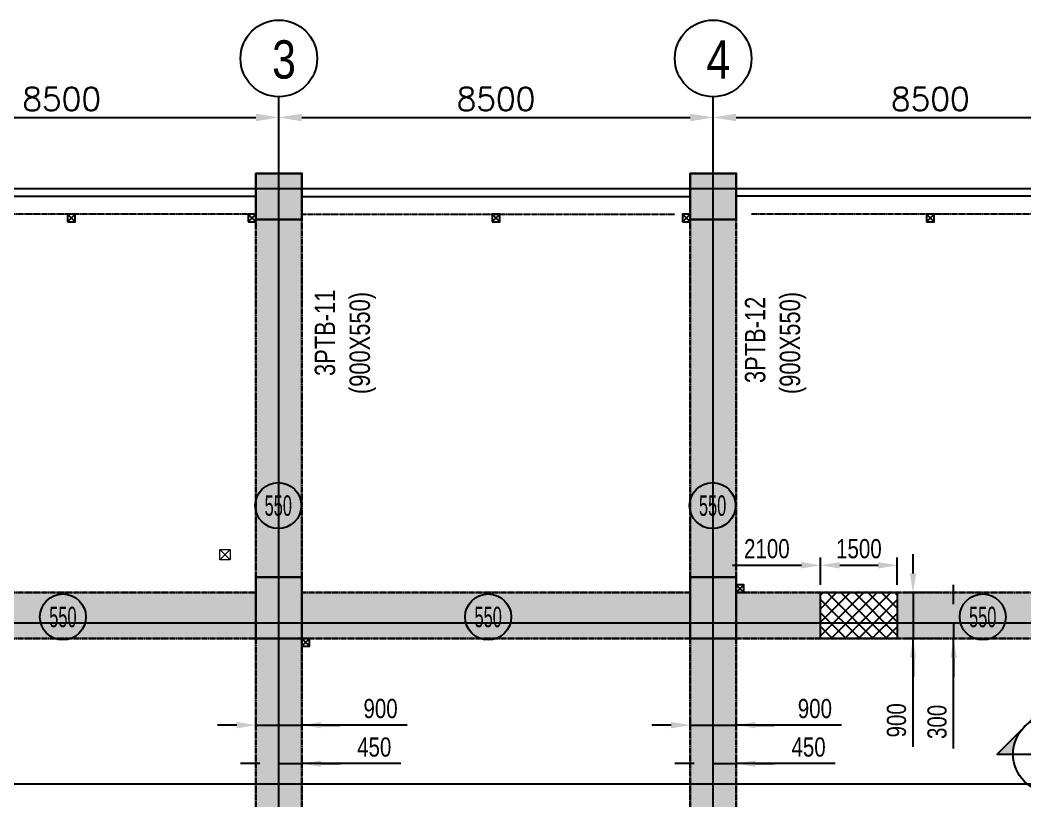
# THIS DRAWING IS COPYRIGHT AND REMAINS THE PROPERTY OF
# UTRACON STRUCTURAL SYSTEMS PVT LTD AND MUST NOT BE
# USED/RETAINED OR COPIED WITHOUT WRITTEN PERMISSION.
# Model space of a CAD drawing. Header units: millimetres. Extents: x 6939 to 280523, y 19919 to 104839.
# Drawn here: x 32636 to 52301, y 84050 to 99328 of the extents above; entities that cross this region are included whole.
import ezdxf
from ezdxf.enums import TextEntityAlignment as Align

# ---------------------------------------------------------------- set-up
doc = ezdxf.new("R2010")
doc.units = ezdxf.units.MM
doc.header["$LTSCALE"] = 10
doc.header["$MEASUREMENT"] = 0
for name, pattern in [('220517_3rd_XREF_R3_(2023_05_20)$0$0', [0]), ('220517_3rd_XREF_R3_(2023_05_20)$0$CENTER2', [1.125, 0.75, -0.125, 0.125, -0.125]), ('220517_3rd_XREF_R3_(2023_05_20)$0$HIDDEN', [0.375, 0.25, -0.125])]:
    doc.linetypes.add(name, pattern=pattern)
doc.layers.add('220517_3rd_XREF_R3_(2023_05_20)$0$A_OPD DRAINS--', color=7, linetype='Continuous', true_color=0xf2280d)
doc.layers.add('220517_3rd_XREF_R3_(2023_05_20)$0$S_USS_PTB HATCH', color=7, linetype='Continuous', true_color=0x788c46)
for name, color, linetype in [('220517_3rd_XREF_R3_(2023_05_20)$0$A_PTS CUTOUT', 4, 'Continuous'), ('220517_3rd_XREF_R3_(2023_05_20)$0$S_USS_CIRCLE_TXT', 4, 'Continuous'), ('220517_3rd_XREF_R3_(2023_05_20)$0$S_USS_COL-HATCH', 15, 'Continuous'), ('220517_3rd_XREF_R3_(2023_05_20)$0$S_USS_DIM', 1, 'Continuous'), ('220517_3rd_XREF_R3_(2023_05_20)$0$S_USS_GRIDCIRCLE', 1, 'Continuous'), ('220517_3rd_XREF_R3_(2023_05_20)$0$S_USS_GRIDLINE', 5, '220517_3rd_XREF_R3_(2023_05_20)$0$CENTER2'), ('220517_3rd_XREF_R3_(2023_05_20)$0$S_USS_HATCH', 252, 'Continuous'), ('220517_3rd_XREF_R3_(2023_05_20)$0$S_USS_RBM', 245, '220517_3rd_XREF_R3_(2023_05_20)$0$HIDDEN'), ('S_USS_BEAM DEPTH', 1, 'Continuous'), ('S_USS_DIM', 1, 'Continuous'), ('S_USS_SECTION_MARK', 6, 'Continuous'), ('S_USS_TXT', 31, 'Continuous')]:
    doc.layers.add(name, color=color, linetype=linetype)
doc.layers.add('220517_3rd_XREF_R3_(2023_05_20)$0$S_USS_COLUMN', color=4, linetype='Continuous', lineweight=30)
doc.layers.add('220517_3rd_XREF_R3_(2023_05_20)$0$S_USS_PBM', color=100, linetype='220517_3rd_XREF_R3_(2023_05_20)$0$HIDDEN', lineweight=30)
doc.styles.add('220517_3rd_XREF_R3_(2023_05_20)$0$Grid Text', font='ARIALUNI.TTF', dxfattribs={"width": 0.8})
doc.styles.add('220517_3rd_XREF_R3_(2023_05_20)$0$ROMANS', font='simplex.shx')
doc.styles.add('TPCL_DIM_T', font='ARRomS.shx', dxfattribs={"width": 0.8, "bigfont": 'special.shx'})
doc.styles.add('TPCL_Plan_TXT', font='ARSimp.shx', dxfattribs={"width": 0.8})
doc.styles.add('UCDC_SP_TXT', font='ARIALUNI.TTF')
doc.dimstyles.new('220517_3rd_XREF_R3_(2023_05_20)$0$USS-150', dxfattribs={"dimscale": 150, "dimtxt": 3, "dimasz": 3, "dimexe": 1, "dimexo": 1, "dimgap": 0.9, "dimtad": 1, "dimdec": 0, "dimrnd": 5, "dimzin": 0, "dimdsep": 46, "dimtxsty": '220517_3rd_XREF_R3_(2023_05_20)$0$ROMANS', "dimcen": 0.09, "dimclrd": 9, "dimclre": 1, "dimclrt": 2, "dimadec": 0, "dimazin": 0, "dimtfac": 1, "dimtdec": 0, "dimtofl": 0, "dimtmove": 2, "dimatfit": 3, "dimfxl": 0, "dimtolj": 1, "dimtzin": 0, "dimarcsym": 0})
doc.dimstyles.new('USSD_TPCL_150', dxfattribs={"dimscale": 150, "dimtxt": 2.5, "dimasz": 2.5, "dimexe": 1, "dimexo": 1, "dimgap": 0.9, "dimtad": 1, "dimdec": 0, "dimrnd": 5, "dimzin": 0, "dimdsep": 46, "dimtxsty": 'TPCL_DIM_T', "dimcen": 0.09, "dimclrd": 1, "dimclre": 1, "dimclrt": 256, "dimadec": 0, "dimazin": 0, "dimtfac": 1, "dimtdec": 0, "dimtmove": 0, "dimatfit": 3, "dimfxl": 0, "dimtolj": 1, "dimtzin": 0, "dimarcsym": 0})

# ---------------------------------------------------------------- blocks, each defined once
blk = doc.blocks.new('*U3')
at = {"layer": 'S_USS_SECTION_MARK'}
for points in [[(-8.71, 7.07), (-15.79, 0), (-13.71, 0, -1), (-3.71, 0), (-1.64, 0)], [(9.83, 2.95), (9.33, 2.95), (9.33, 0), (9.83, 0)]]:
    blk.add_hatch(color=256, dxfattribs=at).paths.add_polyline_path(points)
for p, q in [((-13.71, 0), (-3.71, 0)), ((5, 0), (-1.64, 0)), ((5, 0), (9.33, 0)), ((5, 0), (5, 0))]:
    blk.add_line(p, q, dxfattribs=at)
blk.add_lwpolyline([(-8.71, 7.07), (-15.79, 0), (-13.71, 0, -1), (-3.71, 0), (-1.64, 0)], format="xyb", close=True, dxfattribs=at)
blk.add_lwpolyline([(9.33, 2.95), (9.83, 2.95), (9.83, 0), (9.33, 0)], close=True, dxfattribs=at)
blk.add_circle((-8.71, 0), 5, dxfattribs=at)
at = {"layer": 'S_USS_SECTION_MARK', "lineweight": 30, "style": 'UCDC_SP_TXT'}
for tag, p in [('SECTIONNUMBER', (-8.65, 2.08)), ('SHEETNUMBER', (-8.71, -1.85))]:
    blk.add_attdef(tag, text='', height=2, dxfattribs=at).set_placement(p, align=Align.MIDDLE_CENTER)
blk = doc.blocks.new('*D8')
at = {"layer": 'S_USS_DIM', "color": 1, "lineweight": -2}
for p, q in [((46201, 87978), (46201, 88810)), ((48302, 88275), (48302, 88810)), ((46576, 88660), (47927, 88660))]:
    blk.add_line(p, q, dxfattribs=at)
at = {"layer": 'S_USS_DIM', "color": 1}
for points in [[(46576, 88723), (46576, 88598), (46201, 88660)], [(47927, 88723), (47927, 88598), (48302, 88660)]]:
    blk.add_solid(points, dxfattribs=at)
at = {"layer": 'S_USS_DIM', "insert": (47251, 88983), "char_height": 375, "attachment_point": 5, "style": 'TPCL_DIM_T'}
blk.add_mtext('\\A1;2100', dxfattribs=at)
blk = doc.blocks.new('*D9')
at = {"layer": 'S_USS_DIM', "color": 1, "lineweight": -2}
for p, q in [((48302, 88275), (48302, 88810)), ((49802, 88275), (49802, 88810)), ((48677, 88660), (49427, 88660))]:
    blk.add_line(p, q, dxfattribs=at)
at = {"layer": 'S_USS_DIM', "color": 1}
for points in [[(48677, 88723), (48677, 88598), (48302, 88660)], [(49427, 88723), (49427, 88598), (49802, 88660)]]:
    blk.add_solid(points, dxfattribs=at)
at = {"layer": 'S_USS_DIM', "insert": (49052, 88983), "char_height": 375, "attachment_point": 5, "style": 'TPCL_DIM_T'}
blk.add_mtext('\\A1;1500', dxfattribs=at)
blk = doc.blocks.new('*D24')
at = {"layer": 'S_USS_DIM', "color": 1, "lineweight": -2}
for p, q in [((37251, 85489), (37251, 85682)), ((38151, 85489), (38151, 85682)), ((36876, 85532), (36501, 85532)), ((37251, 85532), (38151, 85532)), ((37251, 85532), (38151, 85532)), ((40212, 85532), (38151, 85532)), ((38526, 85532), (38901, 85532))]:
    blk.add_line(p, q, dxfattribs=at)
at = {"layer": 'S_USS_DIM', "color": 1}
for points in [[(36876, 85595), (36876, 85470), (37251, 85532)], [(38526, 85595), (38526, 85470), (38151, 85532)]]:
    blk.add_solid(points, dxfattribs=at)
at = {"layer": 'S_USS_DIM', "insert": (39691, 85855), "char_height": 375, "attachment_point": 5, "style": 'TPCL_DIM_T'}
blk.add_mtext('\\A1;900', dxfattribs=at)
blk = doc.blocks.new('*D25')
at = {"layer": 'S_USS_DIM', "color": 1, "lineweight": -2}
for p, q in [((37326, 84780), (36951, 84780)), ((37701, 84823), (37701, 84930)), ((37701, 84780), (38151, 84780)), ((37701, 84780), (38151, 84780)), ((38151, 84823), (38151, 84930)), ((40088, 84780), (38151, 84780)), ((38526, 84780), (38901, 84780))]:
    blk.add_line(p, q, dxfattribs=at)
at = {"layer": 'S_USS_DIM', "color": 1}
for points in [[(37326, 84842), (37326, 84717), (37701, 84780)], [(38526, 84842), (38526, 84717), (38151, 84780)]]:
    blk.add_solid(points, dxfattribs=at)
at = {"layer": 'S_USS_DIM', "insert": (39567, 85102), "char_height": 375, "attachment_point": 5, "style": 'TPCL_DIM_T'}
blk.add_mtext('\\A1;450', dxfattribs=at)
blk = doc.blocks.new('*D26')
at = {"layer": 'S_USS_DIM', "color": 1, "lineweight": -2}
for p, q in [((45751, 85489), (45751, 85682)), ((46651, 85489), (46651, 85682)), ((45376, 85532), (45001, 85532)), ((45751, 85532), (46651, 85532)), ((45751, 85532), (46651, 85532)), ((48712, 85532), (46651, 85532)), ((47026, 85532), (47401, 85532))]:
    blk.add_line(p, q, dxfattribs=at)
at = {"layer": 'S_USS_DIM', "color": 1}
for points in [[(45376, 85595), (45376, 85470), (45751, 85532)], [(47026, 85595), (47026, 85470), (46651, 85532)]]:
    blk.add_solid(points, dxfattribs=at)
at = {"layer": 'S_USS_DIM', "insert": (48191, 85855), "char_height": 375, "attachment_point": 5, "style": 'TPCL_DIM_T'}
blk.add_mtext('\\A1;900', dxfattribs=at)
blk = doc.blocks.new('*D27')
at = {"layer": 'S_USS_DIM', "color": 1, "lineweight": -2}
for p, q in [((45825, 84780), (45450, 84780)), ((46200, 84823), (46200, 84930)), ((46200, 84780), (46651, 84780)), ((46200, 84780), (46651, 84780)), ((46651, 84823), (46651, 84930)), ((48588, 84780), (46651, 84780)), ((47026, 84780), (47401, 84780))]:
    blk.add_line(p, q, dxfattribs=at)
at = {"layer": 'S_USS_DIM', "color": 1}
for points in [[(45825, 84842), (45825, 84717), (46200, 84780)], [(47026, 84842), (47026, 84717), (46651, 84780)]]:
    blk.add_solid(points, dxfattribs=at)
at = {"layer": 'S_USS_DIM', "insert": (48067, 85102), "char_height": 375, "attachment_point": 5, "style": 'TPCL_DIM_T'}
blk.add_mtext('\\A1;450', dxfattribs=at)
blk = doc.blocks.new('*D49')
at = {"layer": 'S_USS_DIM', "color": 1, "lineweight": -2}
for p, q in [((50111, 88502), (50111, 88877)), ((50670, 88127), (49961, 88127)), ((50111, 88127), (50111, 87227)), ((50111, 88127), (50111, 87227)), ((50670, 87227), (49961, 87227)), ((50111, 85106), (50111, 87227)), ((50111, 86852), (50111, 86477))]:
    blk.add_line(p, q, dxfattribs=at)
at = {"layer": 'S_USS_DIM', "color": 1}
for points in [[(50049, 88502), (50174, 88502), (50111, 88127)], [(50049, 86852), (50174, 86852), (50111, 87227)]]:
    blk.add_solid(points, dxfattribs=at)
at = {"layer": 'S_USS_DIM', "insert": (49789, 85627), "char_height": 375, "attachment_point": 5, "rotation": 90, "style": 'TPCL_DIM_T'}
blk.add_mtext('\\A1;900', dxfattribs=at)
blk = doc.blocks.new('*D50')
at = {"layer": 'S_USS_DIM', "color": 1, "lineweight": -2}
for p, q in [((50906, 87903), (50906, 88278)), ((50906, 87528), (50906, 87227)), ((50906, 87528), (50906, 87227)), ((50906, 85075), (50906, 87227)), ((50906, 86852), (50906, 86477))]:
    blk.add_line(p, q, dxfattribs=at)
at = {"layer": 'S_USS_DIM', "color": 1}
for points in [[(50843, 87903), (50968, 87903), (50906, 87528)], [(50843, 86852), (50968, 86852), (50906, 87227)]]:
    blk.add_solid(points, dxfattribs=at)
at = {"layer": 'S_USS_DIM', "insert": (50583, 85596), "char_height": 375, "attachment_point": 5, "rotation": 90, "style": 'TPCL_DIM_T'}
blk.add_mtext('\\A1;300', dxfattribs=at)
blk = doc.blocks.new('*D1838')
at = {"layer": '220517_3rd_XREF_R3_(2023_05_20)$0$S_USS_DIM', "color": 1, "lineweight": -2}
for p, q in [((29200, 97449), (29200, 97573)), ((37700, 97449), (37700, 97573))]:
    blk.add_line(p, q, dxfattribs=at)
at = {"layer": '220517_3rd_XREF_R3_(2023_05_20)$0$S_USS_DIM', "color": 9, "lineweight": -2}
blk.add_line((29650, 97423), (37250, 97423), dxfattribs=at)
at = {"layer": '220517_3rd_XREF_R3_(2023_05_20)$0$S_USS_DIM', "color": 9}
for points in [[(29650, 97498), (29650, 97348), (29200, 97423)], [(37250, 97348), (37250, 97498), (37700, 97423)]]:
    blk.add_solid(points, dxfattribs=at)
at = {"layer": '220517_3rd_XREF_R3_(2023_05_20)$0$S_USS_DIM', "color": 2, "insert": (33450, 97783), "char_height": 450, "attachment_point": 5, "style": '220517_3rd_XREF_R3_(2023_05_20)$0$ROMANS'}
blk.add_mtext('\\A1;8500', dxfattribs=at)
blk = doc.blocks.new('*D1839')
at = {"layer": '220517_3rd_XREF_R3_(2023_05_20)$0$S_USS_DIM', "color": 1, "lineweight": -2}
for p, q in [((37700, 97449), (37700, 97573)), ((46200, 97449), (46200, 97573))]:
    blk.add_line(p, q, dxfattribs=at)
at = {"layer": '220517_3rd_XREF_R3_(2023_05_20)$0$S_USS_DIM', "color": 9, "lineweight": -2}
blk.add_line((38150, 97423), (45750, 97423), dxfattribs=at)
at = {"layer": '220517_3rd_XREF_R3_(2023_05_20)$0$S_USS_DIM', "color": 9}
for points in [[(38150, 97498), (38150, 97348), (37700, 97423)], [(45750, 97348), (45750, 97498), (46200, 97423)]]:
    blk.add_solid(points, dxfattribs=at)
at = {"layer": '220517_3rd_XREF_R3_(2023_05_20)$0$S_USS_DIM', "color": 2, "insert": (41950, 97783), "char_height": 450, "attachment_point": 5, "style": '220517_3rd_XREF_R3_(2023_05_20)$0$ROMANS'}
blk.add_mtext('\\A1;8500', dxfattribs=at)
blk = doc.blocks.new('*D1840')
at = {"layer": '220517_3rd_XREF_R3_(2023_05_20)$0$S_USS_DIM', "color": 1, "lineweight": -2}
for p, q in [((46200, 97449), (46200, 97573)), ((54700, 97449), (54700, 97573))]:
    blk.add_line(p, q, dxfattribs=at)
at = {"layer": '220517_3rd_XREF_R3_(2023_05_20)$0$S_USS_DIM', "color": 9, "lineweight": -2}
blk.add_line((46650, 97423), (54250, 97423), dxfattribs=at)
at = {"layer": '220517_3rd_XREF_R3_(2023_05_20)$0$S_USS_DIM', "color": 9}
for points in [[(46650, 97498), (46650, 97348), (46200, 97423)], [(54250, 97348), (54250, 97498), (54700, 97423)]]:
    blk.add_solid(points, dxfattribs=at)
at = {"layer": '220517_3rd_XREF_R3_(2023_05_20)$0$S_USS_DIM', "color": 2, "insert": (50450, 97783), "char_height": 450, "attachment_point": 5, "style": '220517_3rd_XREF_R3_(2023_05_20)$0$ROMANS'}
blk.add_mtext('\\A1;8500', dxfattribs=at)
blk = doc.blocks.new('220517_3rd_XREF_R3_(2023_05_20)$0$A$C5CA60949')
at = {"layer": '220517_3rd_XREF_R3_(2023_05_20)$0$A_OPD DRAINS--'}
for p, q in [((-32388, 10750, 0), (-32538, 10600, 0)), ((-32538, 10750, 0), (-32388, 10600, 0)), ((-28851, 10750, 0), (-29001, 10600, 0)), ((-29001, 10750, 0), (-28851, 10600, 0)), ((-24076, 10750, 0), (-24226, 10600, 0)), ((-24226, 10750, 0), (-24076, 10600, 0)), ((-20351, 10750, 0), (-20501, 10600, 0)), ((-20501, 10750, 0), (-20351, 10600, 0)), ((-15576, 10750, 0), (-15726, 10600, 0)), ((-15726, 10750, 0), (-15576, 10600, 0)), ((-19301, 3500, 0), (-19451, 3350, 0)), ((-19451, 3500, 0), (-19301, 3350, 0)), ((-27801, 2450, 0), (-27951, 2300, 0)), ((-27951, 2450, 0), (-27801, 2300, 0))]:
    blk.add_line(p, q, dxfattribs=at)
at = {"layer": '220517_3rd_XREF_R3_(2023_05_20)$0$A_OPD DRAINS--', "elevation": 0}
for points in [[(-32538, 10600), (-32388, 10600), (-32388, 10750), (-32538, 10750)], [(-29001, 10600), (-28851, 10600), (-28851, 10750), (-29001, 10750)], [(-24226, 10600), (-24076, 10600), (-24076, 10750), (-24226, 10750)], [(-20501, 10600), (-20351, 10600), (-20351, 10750), (-20501, 10750)], [(-15726, 10600), (-15576, 10600), (-15576, 10750), (-15726, 10750)], [(-19451, 3350), (-19301, 3350), (-19301, 3500), (-19451, 3500)], [(-27951, 2300), (-27801, 2300), (-27801, 2450), (-27951, 2450)]]:
    blk.add_lwpolyline(points, close=True, dxfattribs=at)
at = {"layer": '220517_3rd_XREF_R3_(2023_05_20)$0$A_PTS CUTOUT', "lineweight": 5}
for p, q in [((-29356, 4191, 0), (-29556, 3991, 0)), ((-29556, 4191, 0), (-29356, 3991, 0))]:
    blk.add_line(p, q, dxfattribs=at)
at = {"layer": '220517_3rd_XREF_R3_(2023_05_20)$0$A_PTS CUTOUT', "lineweight": 5, "elevation": 0}
blk.add_lwpolyline([(-29556, 4191), (-29356, 4191), (-29356, 3991), (-29556, 3991)], close=True, dxfattribs=at)
blk = doc.blocks.new('220517_3rd_XREF_R3_(2023_05_20)')
at = {"layer": '220517_3rd_XREF_R3_(2023_05_20)$0$S_USS_COL-HATCH'}
h = blk.add_hatch(color=256, dxfattribs=at)
h.dxf.hatch_style = 1
h.paths.add_polyline_path([(37251, 95427.9), (37251, 96327.9), (38151, 96327.9), (38151, 95427.9)])
h = blk.add_hatch(color=256, dxfattribs=at)
h.dxf.hatch_style = 1
h.paths.add_polyline_path([(45751, 95427.9), (46651, 95427.9), (46651, 96327.9), (45751, 96327.9)])
h = blk.add_hatch(color=256, dxfattribs=at)
h.dxf.hatch_style = 1
h.paths.add_polyline_path([(37251, 87227.9), (38151, 87227.9), (38151, 88427.9), (37251, 88427.9)])
h = blk.add_hatch(color=256, dxfattribs=at)
h.dxf.hatch_style = 1
h.paths.add_polyline_path([(45751, 87227.9), (46651, 87227.9), (46651, 88427.9), (45751, 88427.9)])
at = {"layer": '220517_3rd_XREF_R3_(2023_05_20)$0$S_USS_HATCH'}
h = blk.add_hatch(dxfattribs=at)
h.set_pattern_fill('ANSI37', color=256, scale=1500, style=0)
h.paths.add_polyline_path([(48301.5, 88126.5), (49801.5, 88126.5), (49801.5, 87226.5), (48301.5, 87226.5)])
at = {"layer": '220517_3rd_XREF_R3_(2023_05_20)$0$S_USS_PTB HATCH'}
h = blk.add_hatch(color=256, dxfattribs=at)
h.dxf.hatch_style = 1
h.paths.add_polyline_path([(38151, 88428.4), (38151, 88427.9), (37251, 88427.9), (37251.1, 95727.9), (38151.1, 95727.9)])
h = blk.add_hatch(color=256, dxfattribs=at)
h.dxf.hatch_style = 1
h.paths.add_polyline_path([(46651, 95538.3), (46651, 95427.9), (45751, 95427.9), (45751, 88427.9), (46651, 88427.9), (46651, 90379.5)])
h = blk.add_hatch(color=256, dxfattribs=at)
h.dxf.hatch_style = 1
h.paths.add_polyline_path([(37251, 88127.3), (29651, 88127.3), (29651, 87227.3), (37251, 87227.3)])
h = blk.add_hatch(color=256, dxfattribs=at)
h.dxf.hatch_style = 1
h.paths.add_polyline_path([(45751, 88127.3), (38151, 88127.3), (38151, 87231.4), (38151.9, 87230.5), (38301.9, 87230.5), (45601, 87227.4), (45601, 87230.5), (45751, 87230.5)])
h = blk.add_hatch(color=256, dxfattribs=at)
h.dxf.hatch_style = 1
h.paths.add_polyline_path([(48301.5, 88127.3), (46651, 88127.3), (46651, 87227.3), (48301.5, 87227.3)])
h = blk.add_hatch(color=256, dxfattribs=at)
h.dxf.hatch_style = 1
h.paths.add_polyline_path([(54251, 88127.3), (49801.5, 88127.3), (49801.5, 87227.3), (54249.6, 87227.3), (54251, 87227.3)])
h = blk.add_hatch(color=256, dxfattribs=at)
h.dxf.hatch_style = 1
h.paths.add_polyline_path([(38151, 87227.3), (38151, 87227.9), (37251, 87227.9), (37251.1, 80927.9), (38151.1, 80927.9)])
h = blk.add_hatch(color=256, dxfattribs=at)
h.dxf.hatch_style = 1
h.paths.add_polyline_path([(46651, 87227.9), (45751, 87227.9), (45751, 87080.5), (45751, 82927.9), (46651, 82927.9)])
at = {"layer": '220517_3rd_XREF_R3_(2023_05_20)$0$S_USS_COLUMN', "elevation": 0}
for points in [[(37251, 95427.9), (37251, 96327.9), (38151, 96327.9), (38151, 95427.9)], [(45751, 95427.9), (46651, 95427.9), (46651, 96327.9), (45751, 96327.9)], [(37251, 87227.9), (38151, 87227.9), (38151, 88427.9), (37251, 88427.9)], [(45751, 87227.9), (46651, 87227.9), (46651, 88427.9), (45751, 88427.9)]]:
    blk.add_lwpolyline(points, close=True, dxfattribs=at)
at = {"layer": '220517_3rd_XREF_R3_(2023_05_20)$0$S_USS_GRIDCIRCLE'}
for centre in [(37700.5, 98577.9, 0), (37700.5, 98577.9, 0), (46200.5, 98577.9, 0), (46200.5, 98577.9, 0)]:
    blk.add_circle(centre, 750, dxfattribs=at)
at = {"layer": '220517_3rd_XREF_R3_(2023_05_20)$0$S_USS_GRIDLINE'}
for p, q in [((37700.5, 38828.6, 0), (37700.5, 97827.9, 0)), ((46200.5, 38828.6, 0), (46200.5, 97827.9, 0)), ((139450.6, 96028.4, 0), (17672.8, 96028.4, 0)), ((139700.5, 87528.4, 0), (17672.8, 87528.4, 0)), ((139700.5, 84378.5, 0), (17672.8, 84378.5, 0))]:
    blk.add_line(p, q, dxfattribs=at)
at = {"layer": '220517_3rd_XREF_R3_(2023_05_20)$0$S_USS_HATCH', "elevation": 0}
blk.add_lwpolyline([(48301.5, 88126.5), (49801.5, 88126.5), (49801.5, 87226.5), (48301.5, 87226.5)], close=True, dxfattribs=at)
at = {"layer": '220517_3rd_XREF_R3_(2023_05_20)$0$S_USS_PBM', "linetype": '220517_3rd_XREF_R3_(2023_05_20)$0$HIDDEN'}
for p, q in [((37251, 95427.9, 0), (37251, 88427.9, 0)), ((38151, 95427.9, 0), (38151, 88427.9, 0)), ((45751, 95427.9, 0), (45751, 88427.9, 0)), ((46651, 95427.9, 0), (46651, 88127.3, 0)), ((29651, 88127.3, 0), (37251, 88127.3, 0)), ((38151, 88127.3, 0), (45751, 88127.3, 0)), ((46651, 88127.3, 0), (54251, 88127.3, 0)), ((29651, 87227.3, 0), (37251, 87227.3, 0)), ((37251, 87227.3, 0), (37251.1, 79927.9, 0)), ((38151, 87227.3, 0), (38151.1, 82975.2, 0)), ((38151, 87227.3, 0), (45751, 87227.3, 0)), ((45751, 87227.3, 0), (45751, 79927.9, 0)), ((46651, 87227.3, 0), (54249.6, 87227.3, 0)), ((46651, 87227.3, 0), (46651, 79927.9, 0))]:
    blk.add_line(p, q, dxfattribs=at)
at = {"layer": '220517_3rd_XREF_R3_(2023_05_20)$0$S_USS_RBM', "linetype": 'Continuous'}
for p, q in [((37251, 95879.5), (29650.3, 95879.5)), ((46652.6, 95886.7), (54252.4, 95886.7))]:
    blk.add_line(p, q, dxfattribs=at)
at = {"layer": '220517_3rd_XREF_R3_(2023_05_20)$0$S_USS_RBM', "linetype": '220517_3rd_XREF_R3_(2023_05_20)$0$HIDDEN'}
for p, q in [((37251, 95529.5), (29650.3, 95529.5)), ((46951, 95538.3), (54252.6, 95538.3))]:
    blk.add_line(p, q, dxfattribs=at)
at = {"layer": '220517_3rd_XREF_R3_(2023_05_20)$0$S_USS_RBM', "linetype": 'Continuous', "elevation": 0}
blk.add_lwpolyline([(38149.2, 95879.6), (45751, 95879.6)], dxfattribs=at)
at = {"layer": '220517_3rd_XREF_R3_(2023_05_20)$0$S_USS_RBM', "linetype": '220517_3rd_XREF_R3_(2023_05_20)$0$HIDDEN', "elevation": 0}
blk.add_lwpolyline([(38149.2, 95529.6), (45451, 95529.6)], dxfattribs=at)
at = {"layer": '220517_3rd_XREF_R3_(2023_05_20)$0$S_USS_RBM', "linetype": '220517_3rd_XREF_R3_(2023_05_20)$0$0'}
blk.add_blockref('220517_3rd_XREF_R3_(2023_05_20)$0$A$C5CA60949', (66102, 84778.2, 0), dxfattribs=at)
at = {"layer": '220517_3rd_XREF_R3_(2023_05_20)$0$S_USS_CIRCLE_TXT', "char_height": 750, "width": 109990.118, "attachment_point": 1, "style": '220517_3rd_XREF_R3_(2023_05_20)$0$Grid Text'}
for s, insert in [('3', (37568, 98932.7, 0)), ('3', (37568, 98932.7, 0)), ('4', (46068, 98932.7, 0)), ('4', (46068, 98932.7, 0))]:
    blk.add_mtext(s, dxfattribs=dict(at, insert=insert))
at = {"layer": '220517_3rd_XREF_R3_(2023_05_20)$0$S_USS_DIM'}
for base, p1, p2, picture, middle in [((37700.5, 97422.9, 0), (29200.5, 97299.1, 0), (37700.5, 97299.1, 0), '*D1838', (33450.5, 97782.9, 0)), ((46200.5, 97422.9, 0), (37700.5, 97299.1, 0), (46200.5, 97299.1, 0), '*D1839', (41950.5, 97782.9, 0)), ((54700.5, 97422.9, 0), (46200.5, 97299.1, 0), (54700.5, 97299.1, 0), '*D1840', (50450.5, 97782.9, 0))]:
    dim = blk.add_linear_dim(base=base, p1=p1, p2=p2, dimstyle='220517_3rd_XREF_R3_(2023_05_20)$0$USS-150', override={"dimtofl": 1}, dxfattribs=at)
    dim.commit()
    dim.dimension.update_dxf_attribs({"geometry": picture, "text_midpoint": middle})

msp = doc.modelspace()

# ---------------------------------------------------------------- linework, layer by layer
at = {"layer": 'S_USS_BEAM DEPTH', "linetype": 'Continuous'}
for centre in [(37688.9, 89828.9, 0), (46188.9, 89828.8, 0), (33474, 87649.4, 0), (41796.9, 87649.4, 0), (51475.2, 87649.4, 0)]:
    msp.add_circle(centre, 450, dxfattribs=at)

# ---------------------------------------------------------------- block references
at = {"layer": 'S_USS_SECTION_MARK', "xscale": 150, "yscale": 150, "zscale": 150}
msp.add_blockref('*U3', (54125.3, 84966.4), dxfattribs=at).add_auto_attribs({'SHEETNUMBER': '01', 'SECTIONNUMBER': '1'})

# ---------------------------------------------------------------- texts
at = {"layer": 'S_USS_TXT', "style": 'TPCL_Plan_TXT', "width": 0.8}
for s, p in [('3PTB-11', (38801.9, 92363.7, 0)), ('(900X550)', (39483.2, 92010.2, 0)), ('3PTB-12', (47221, 92226.4, 0)), ('(900X550)', (47902.4, 92010.2, 0))]:
    msp.add_text(s, height=400, rotation=90, dxfattribs=at).set_placement(p)

# ---------------------------------------------------------------- dimensions: what is measured, and where the dimension line sits
at = {"layer": 'S_USS_DIM'}
for base, p1, p2, picture, middle in [((48301.5222894, 88660.4191501), (46201.0222894, 87827.8827794, 0.0092441), (48301.5222894, 88125.1662944, 0.0030824), '*D8', (47251.2722894, 88982.9191501)), ((49801.5, 88660.4), (48301.5, 88125.2, 0), (49801.5, 88125.2, 0), '*D9', (49051.5, 88982.9))]:
    dim = msp.add_linear_dim(base=base, p1=p1, p2=p2, dimstyle='USSD_TPCL_150', override={"dimtmove": 1}, dxfattribs=at)
    dim.commit()
    dim.dimension.update_dxf_attribs({"geometry": picture, "text_midpoint": middle})
for base, p1, p2, picture, middle in [((50111.2, 87227.3), (50820.5, 88127.3, 0), (50820.5, 87227.3, 0), '*D49', (50279.4, 85626.7)), ((50906, 87227.3), (50906, 87528.4), (50906, 87227.3, 0), '*D50', (50976.6, 85595.9))]:
    dim = msp.add_linear_dim(base=base, p1=p1, p2=p2, angle=90, dimstyle='USSD_TPCL_150', override={"dimtmove": 1}, dxfattribs=at)
    dim.commit()
    dim.dimension.update_dxf_attribs({"geometry": picture, "text_midpoint": middle, "dimtype": 160})
for base, p1, p2, picture, middle in [((38151, 85532.2, 0), (37251, 85339.1, 0), (38151, 85339.1, 0), '*D24', (39690.9, 85532.2, 0)), ((46651, 85532.1), (45751, 85339, 0), (46651, 85339, 0), '*D26', (48190.9, 85532.1)), ((38151.0435, 84779.8799, 0), (37700.5067, 84673.0052, 0.0092), (38151.0435, 84673.0052, 0.0092), '*D25', (39567.2652, 84680.4589, 0)), ((46651.0223, 84779.8136), (46200.4855, 84672.9389, 0.0092), (46651.0223, 84672.9389, 0.0092), '*D27', (48067.244, 84680.3926))]:
    dim = msp.add_linear_dim(base=base, p1=p1, p2=p2, dimstyle='USSD_TPCL_150', override={"dimtmove": 1}, dxfattribs=at)
    dim.commit()
    dim.dimension.update_dxf_attribs({"geometry": picture, "text_midpoint": middle, "dimtype": 160})

# ---------------------------------------------------------------- next in the draw order: wipeouts: each hides what was drawn before it
for points in [[(37340.3, 89588.9), (38037.4, 89588.9), (38037.4, 90068.9), (37340.3, 90068.9)], [(45840.3, 89588.8), (46537.4, 89588.8), (46537.4, 90068.8), (45840.3, 90068.8)], [(33125.4, 87409.4), (33822.5, 87409.4), (33822.5, 87889.4), (33125.4, 87889.4)], [(41448.4, 87409.4), (42145.5, 87409.4), (42145.5, 87889.4), (41448.4, 87889.4)], [(51126.7, 87409.4), (51823.8, 87409.4), (51823.8, 87889.4), (51126.7, 87889.4)]]:
    msp.add_wipeout(points).translate(0, 0, 0).dxf.layer = 'S_USS_BEAM DEPTH'

# ---------------------------------------------------------------- next in the draw order: block references
msp.add_blockref('220517_3rd_XREF_R3_(2023_05_20)', (0, 0), dxfattribs=at)

# ---------------------------------------------------------------- next in the draw order: texts
at = {"layer": 'S_USS_BEAM DEPTH', "linetype": 'Continuous', "style": 'TPCL_Plan_TXT', "width": 0.6}
for p in [(37688.9, 89828.9, 0), (46188.9, 89828.8, 0), (33474, 87649.4, 0), (41796.9, 87649.4, 0), (51475.2, 87649.4, 0)]:
    msp.add_text('550', height=400, dxfattribs=at).set_placement(p, align=Align.MIDDLE_CENTER)

doc.saveas('drawing.dxf')
